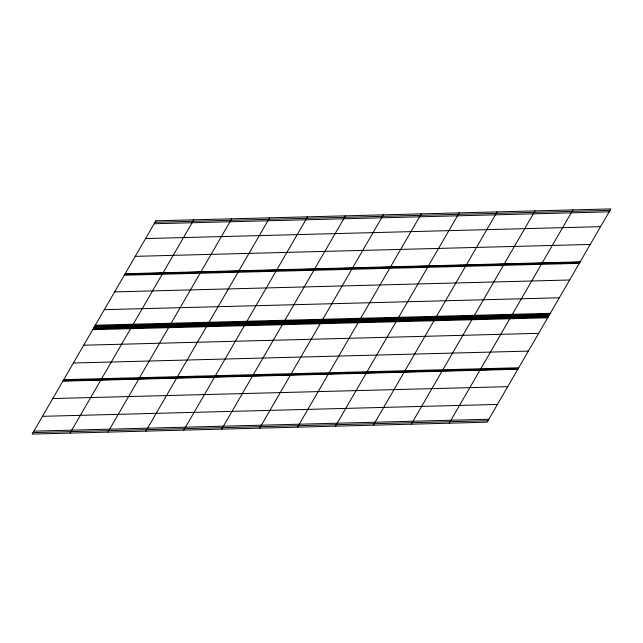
<?xml version="1.0" encoding="UTF-8"?>
<svg xmlns="http://www.w3.org/2000/svg" width="643" height="643" viewBox="0 0 643 643"><rect width="100%" height="100%" fill="white"/><g stroke="black" fill="none" stroke-linecap="round" stroke-linejoin="round"><path stroke-width="0.96" d="M81.822 380.648L82.682 379.169M143.26 274.738L144.112 273.259M70.063 433.109L193.792 219.802M119.735 379.659L120.595 378.172M181.173 273.741L182.033 272.262M107.976 432.12L231.705 218.813M157.656 378.663L158.516 377.184M219.086 272.753L219.946 271.274M145.897 431.123L269.618 217.824M195.568 377.674L196.428 376.195M256.999 271.764L257.859 270.285M183.81 430.135L307.531 216.828M233.481 376.685L234.341 375.199M294.912 270.775L295.772 269.288M221.722 429.146L345.452 215.839M271.394 375.689L272.254 374.21M332.833 269.779L333.685 268.3M259.635 428.15L383.365 214.85M309.315 374.7L310.167 373.221M370.746 268.79L371.606 267.311M297.548 427.161L421.278 213.854M347.228 373.712L348.088 372.225M408.659 267.801L409.519 266.315M335.469 426.172L459.19 212.865M385.141 372.715L386.001 371.236M446.572 266.805L447.432 265.326M373.382 425.176L497.103 211.877M423.054 371.726L423.914 370.247M484.484 265.816L485.344 264.337M411.295 424.187L535.024 210.88M460.967 370.738L461.827 369.259M522.405 264.828L523.265 263.341M449.208 423.198L572.937 209.891M498.888 369.741L499.74 368.262M560.318 263.831L561.178 262.352M155.019 222.277L609.99 210.382M154.159 223.756L609.13 211.86M145.567 238.569L600.538 226.674M135.255 256.348L590.226 244.453M125.16 273.749L580.131 261.854M124.943 274.119L579.922 262.223M124.726 274.489L579.705 262.601M124.3 275.228L579.271 263.341M114.631 291.898L569.61 280.002M104.327 309.669L559.297 297.781M95.301 325.221L550.279 313.334M94.875 325.969L549.845 314.073M94.441 326.708L549.419 314.813M94.015 327.448L548.985 315.552M93.581 328.187L548.559 316.292M93.155 328.927L548.125 317.031M92.721 329.666L547.699 317.779M83.703 345.219L538.673 333.331M73.39 362.998L528.369 351.102M63.729 379.659L518.7 367.772M63.295 380.399L518.274 368.511M63.078 380.777L518.057 368.881M62.869 381.146L517.84 369.251M52.774 398.547L507.745 386.652M42.462 416.326L497.433 404.431M33.87 431.14L488.841 419.244M33.01 432.618L487.981 420.723M155.879 220.798L32.15 434.097L487.121 422.202L610.85 208.903L155.879 220.798"/></g></svg>
